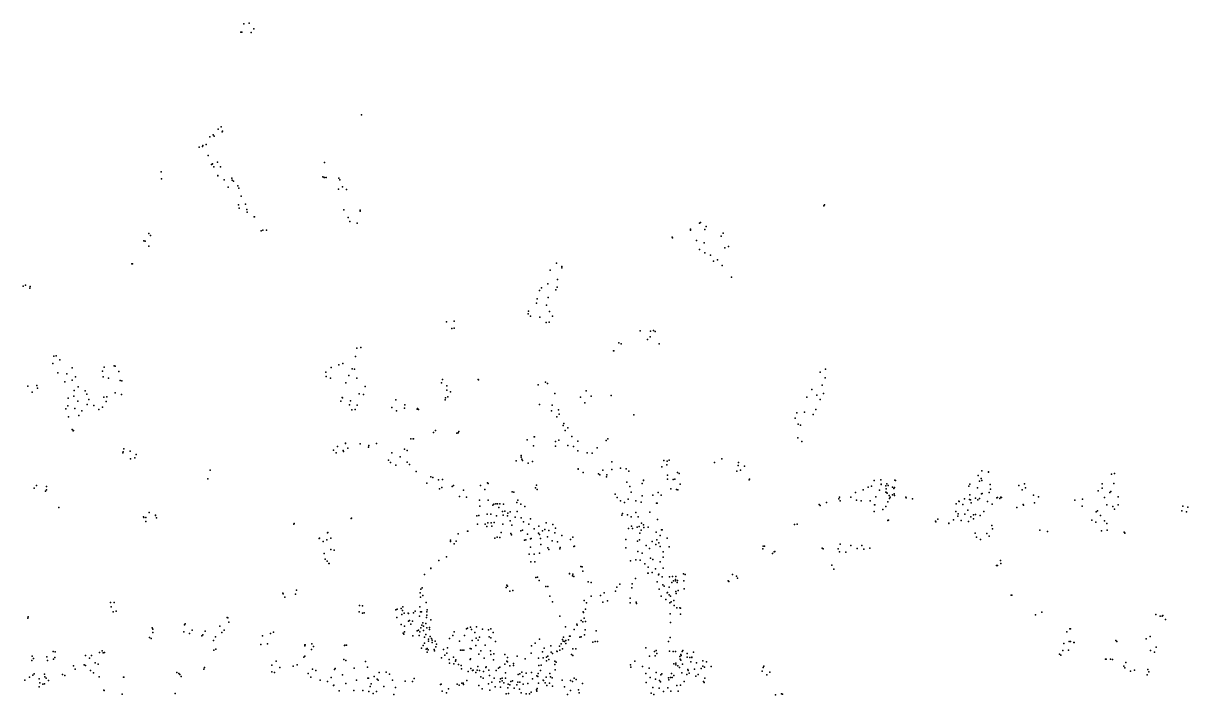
# Model space of a CAD drawing. Header units: millimetres. Extents: x -60275265 to 22802890, y -38578442 to 24337084.
# Drawn here: x -18720378 to -8618378, y -15613304 to -9786304 of the extents above; entities that cross this region are included whole.
import ezdxf

# ---------------------------------------------------------------- set-up
doc = ezdxf.new("R2010")
doc.units = ezdxf.units.MM
doc.header["$MEASUREMENT"] = 0
doc.layers.add('particles', color=7, linetype='Continuous', true_color=0x000000)

msp = doc.modelspace()

# ---------------------------------------------------------------- linework, layer by layer
at = {"layer": 'particles', "color": 93, "true_color": 0x67d435}
for p in [(-16807378, -9791304), (-16759378, -9786304), (-16834378, -9864304), (-16825378, -9862304), (-16744378, -9865304), (-16720378, -9835304), (-15786378, -10580304), (-17029378, -10705304), (-17004378, -10685304), (-17102378, -10772304), (-17074378, -10754304), (-17065378, -10766304), (-16996378, -10729304), (-16992378, -10721304), (-17193378, -10861304), (-17165378, -10855304), (-17161378, -10848304), (-17133378, -10839304), (-17116378, -10933304), (-17081378, -11009304), (-17078378, -11007304), (-17035378, -10990304), (-16107378, -10995304), (-16107378, -10995304), (-17523378, -11076304), (-17086378, -11012304), (-17067378, -11031304), (-17033378, -11109304), (-17032378, -11106304), (-17009378, -11033304), (-17522378, -11135304), (-16976378, -11146304), (-16943378, -11207304), (-16910378, -11130304), (-16907378, -11147304), (-16897378, -11156304), (-16858378, -11197304), (-16122378, -11118304), (-16109378, -11124304), (-16106378, -11124304), (-16093378, -11124304), (-15982378, -11131304), (-15974378, -11144304), (-15973378, -11144304), (-15951378, -11205304), (-16851378, -11216304), (-16830378, -11287304), (-15984378, -11226304), (-15917378, -11228304), (-16852378, -11363304), (-16847378, -11390304), (-16791378, -11356304), (-16782378, -11403304), (-15940378, -11404304), (-15798378, -11409304), (-11776378, -11369304), (-11770378, -11363304), (-16778378, -11425304), (-16716378, -11466304), (-16715378, -11465304), (-15902378, -11472304), (-15888378, -11506304), (-15797378, -11417304), (-12844378, -11514304), (-17630378, -11609304), (-16655378, -11588304), (-16641378, -11581304), (-16609378, -11582304), (-15824378, -11522304), (-12933378, -11573304), (-12933378, -11573304), (-12933378, -11582304), (-12853378, -11522304), (-12806378, -11576304), (-12796378, -11549304), (-12647378, -11607304), (-12647378, -11607304), (-17673378, -11673304), (-17662378, -11677304), (-17616378, -11629304), (-13090378, -11643304), (-13089378, -11647304), (-12880378, -11671304), (-12879378, -11670304), (-12813378, -11690304), (-12666378, -11634304), (-17631378, -11721304), (-12854378, -11749304), (-12808378, -11779304), (-12757378, -11797304), (-12634378, -11735304), (-12603378, -11724304), (-17777378, -11875304), (-17777378, -11875304), (-17772378, -11874304), (-14095378, -11867304), (-14048378, -11898304), (-14047378, -11908304), (-12732378, -11851304), (-12698378, -11839304), (-12657378, -11888304), (-14150378, -11929304), (-14150378, -11930304), (-14085378, -12009304), (-12577378, -11990304), (-18720378, -12067304), (-18701378, -12059304), (-18662378, -12086304), (-18661378, -12069304), (-14243378, -12106304), (-14223378, -12083304), (-14169378, -12046304), (-14101378, -12098304), (-14089378, -12077304), (-14269378, -12216304), (-14263378, -12178304), (-14166378, -12167304), (-14341378, -12308304), (-14338378, -12285304), (-14182378, -12232304), (-14154378, -12288304), (-15047378, -12376304), (-14982378, -12371304), (-14321378, -12329304), (-14238378, -12337304), (-14185378, -12384304), (-14158378, -12379304), (-14130378, -12328304), (-15003378, -12434304), (-14982378, -12432304), (-13369378, -12454304), (-13369378, -12454304), (-13369378, -12456304), (-13282378, -12507304), (-13279378, -12457304), (-13252378, -12453304), (-13237378, -12461304), (-15827378, -12605304), (-15793378, -12600304), (-13553378, -12558304), (-13532378, -12568304), (-13306378, -12530304), (-13203378, -12569304), (-18456378, -12676304), (-18436378, -12671304), (-18404378, -12707304), (-15838378, -12679304), (-13599378, -12630304), (-13597378, -12629304), (-18465378, -12739304), (-18419378, -12819304), (-18343378, -12827304), (-18297378, -12776304), (-18033378, -12806304), (-18019378, -12771304), (-17933378, -12760304), (-17923378, -12761304), (-17892378, -12809304), (-16095378, -12813304), (-16049378, -12773304), (-15983378, -12751304), (-15947378, -12739304), (-15867378, -12786304), (-15847378, -12787304), (-11808378, -12815304), (-11761378, -12787304), (-18602378, -12930304), (-18360378, -12898304), (-18297378, -12883304), (-18266378, -12854304), (-18027378, -12855304), (-17980378, -12867304), (-17880378, -12886304), (-17865378, -12889304), (-16093378, -12850304), (-16055378, -12865304), (-15922378, -12905304), (-15897378, -12843304), (-15826378, -12865304), (-15093378, -12907304), (-15083378, -12878304), (-14775378, -12878304), (-14775378, -12878304), (-14771378, -12879304), (-14254378, -12925304), (-14190378, -12900304), (-14173378, -12913304), (-11789378, -12927304), (-11764378, -12863304), (-18680378, -12936304), (-18644378, -12987304), (-18598378, -12953304), (-18282378, -13021304), (-18279378, -12972304), (-18244378, -12941304), (-18182378, -12975304), (-18168378, -13004304), (-17996378, -13027304), (-17922378, -12994304), (-17868378, -13007304), (-15805378, -13003304), (-15768378, -13009304), (-15754378, -12938304), (-15045378, -12932304), (-15045378, -12970304), (-15038378, -13027304), (-15013378, -12984304), (-14108378, -12998304), (-13885378, -13031304), (-13837378, -12977304), (-13792378, -13022304), (-13619378, -13017304), (-11880378, -12963304), (-11835378, -13013304), (-11779378, -12998304), (-18334378, -13106304), (-18332378, -13039304), (-18274378, -13128304), (-18248378, -13065304), (-18167378, -13094304), (-18152378, -13052304), (-18108378, -13102304), (-18034378, -13118304), (-18021378, -13032304), (-18002378, -13069304), (-15966378, -13064304), (-15953378, -13033304), (-15952378, -13037304), (-15890378, -13096304), (-15882378, -13063304), (-15823378, -13100304), (-15524378, -13120304), (-15488378, -13054304), (-15412378, -13127304), (-15410378, -13096304), (-15299378, -13128304), (-15061378, -13055304), (-15058378, -13037304), (-14241378, -13093304), (-14133378, -13100304), (-13847378, -13080304), (-11923378, -13032304), (-11807378, -13050304), (-18351378, -13133304), (-18329378, -13202304), (-18239378, -13190304), (-18213378, -13150304), (-18065378, -13137304), (-15870378, -13141304), (-15840378, -13139304), (-15483378, -13149304), (-15303378, -13134304), (-15291378, -13139304), (-14137378, -13149304), (-14091378, -13200304), (-14078378, -13140304), (-14070378, -13179304), (-13422378, -13184304), (-12024378, -13212304), (-12010378, -13168304), (-11944378, -13161304), (-11866378, -13181304), (-11844378, -13138304), (-18295378, -13312304), (-18288378, -13323304), (-18284378, -13320304), (-15144378, -13319304), (-14940378, -13330304), (-14036378, -13278304), (-14030378, -13258304), (-14018378, -13320304), (-13995378, -13298304), (-11997378, -13265304), (-11977378, -13273304), (-15926378, -13433304), (-15924378, -13429304), (-15657378, -13434304), (-15359378, -13391304), (-15337378, -13391304), (-15336378, -13391304), (-15162378, -13337304), (-14958378, -13342304), (-14947378, -13341304), (-14348378, -13400304), (-14288378, -13374304), (-14286378, -13376304), (-14102378, -13415304), (-14074378, -13405304), (-13962378, -13373304), (-13909378, -13414304), (-13662378, -13407304), (-13650378, -13393304), (-12001378, -13383304), (-11967378, -13415304), (-17856378, -13514304), (-17854378, -13504304), (-17849378, -13480304), (-17792378, -13498304), (-17742378, -13527304), (-16029378, -13491304), (-16007378, -13513304), (-15994378, -13458304), (-15944378, -13494304), (-15941378, -13502304), (-15904378, -13473304), (-15798378, -13436304), (-15724378, -13464304), (-15721378, -13449304), (-15522378, -13514304), (-15412378, -13483304), (-15391378, -13494304), (-14293378, -13454304), (-14102378, -13455304), (-13995378, -13451304), (-13946378, -13458304), (-13908378, -13496304), (-13828378, -13515304), (-13785378, -13517304), (-13740378, -13471304), (-17790378, -13565304), (-17753378, -13557304), (-15552378, -13577304), (-15535378, -13598304), (-15487378, -13621304), (-15451378, -13548304), (-15390378, -13594304), (-15369378, -13615304), (-14444378, -13584304), (-14402378, -13537304), (-14401378, -13550304), (-14394378, -13568304), (-14388378, -13581304), (-14340378, -13604304), (-14303378, -13590304), (-13615378, -13591304), (-13181378, -13635304), (-13162378, -13580304), (-13138378, -13618304), (-13135378, -13585304), (-13116378, -13577304), (-12724378, -13599304), (-12724378, -13599304), (-12661378, -13567304), (-12519378, -13623304), (-12515378, -13597304), (-12463378, -13630304), (-17100378, -13665304), (-17099378, -13665304), (-15311378, -13676304), (-15184378, -13722304), (-15168378, -13728304), (-13906378, -13652304), (-13906378, -13655304), (-13862378, -13684304), (-13729378, -13697304), (-13719378, -13706304), (-13691378, -13664304), (-13661378, -13722304), (-13656378, -13705304), (-13613378, -13658304), (-13538378, -13647304), (-13491378, -13652304), (-13466378, -13674304), (-13132378, -13707304), (-13045378, -13684304), (-13031378, -13692304), (-12531378, -13672304), (-12497378, -13663304), (-10436378, -13711304), (-10410378, -13737304), (-10403378, -13669304), (-10346378, -13683304), (-10345378, -13678304), (-9279378, -13698304), (-9252378, -13692304), (-18627378, -13821304), (-18606378, -13798304), (-18520378, -13806304), (-18518378, -13835304), (-17119378, -13739304), (-17119378, -13739304), (-15218378, -13777304), (-15118378, -13748304), (-15110378, -13825304), (-15088378, -13815304), (-15084378, -13745304), (-14999378, -13805304), (-14988378, -13798304), (-14902378, -13837304), (-14754378, -13798304), (-14716378, -13832304), (-14693378, -13773304), (-14687378, -13779304), (-14275378, -13819304), (-14268378, -13793304), (-14263378, -13833304), (-13483378, -13767304), (-13458378, -13805304), (-13351378, -13781304), (-13340378, -13755304), (-13339378, -13750304), (-13131378, -13743304), (-13101378, -13826304), (-13082378, -13744304), (-13068378, -13742304), (-13054378, -13831304), (-13041378, -13836304), (-13022378, -13787304), (-12422378, -13749304), (-12419378, -13743304), (-11435378, -13835304), (-11389378, -13811304), (-11360378, -13802304), (-11337378, -13755304), (-11292378, -13839304), (-11279378, -13747304), (-11278378, -13785304), (-11276378, -13790304), (-11236378, -13801304), (-11235378, -13826304), (-11229378, -13782304), (-11218378, -13798304), (-11178378, -13813304), (-11167378, -13823304), (-11163378, -13814304), (-11159378, -13752304), (-11154378, -13754304), (-10517378, -13804304), (-10508378, -13786304), (-10442378, -13819304), (-10425378, -13760304), (-10405378, -13753304), (-10332378, -13789304), (-10329378, -13829304), (-10082378, -13797304), (-10054378, -13836304), (-10035378, -13783304), (-10025378, -13819304), (-9360378, -13821304), (-9359378, -13782304), (-9260378, -13780304), (-18528378, -13847304), (-14936378, -13892304), (-14874378, -13898304), (-14761378, -13925304), (-14688378, -13925304), (-14480378, -13851304), (-14464378, -13856304), (-14464378, -13856304), (-14431378, -13925304), (-13586378, -13873304), (-13569378, -13901304), (-13539378, -13929304), (-13471378, -13916304), (-13447378, -13856304), (-13406378, -13930304), (-13352378, -13888304), (-13257378, -13882304), (-13212378, -13859304), (-13186378, -13880304), (-11646378, -13913304), (-11639378, -13900304), (-11633378, -13929304), (-11541378, -13899304), (-11499378, -13857304), (-11490378, -13926304), (-11451378, -13930304), (-11374378, -13929304), (-11324378, -13897304), (-11237378, -13854304), (-11230378, -13859304), (-11226378, -13865304), (-11221378, -13938304), (-11207378, -13883304), (-11204378, -13909304), (-11199378, -13900304), (-11178378, -13878304), (-11164378, -13870304), (-11163378, -13883304), (-11064378, -13900304), (-11061378, -13904304), (-11007378, -13914304), (-11007378, -13914304), (-10605378, -13934304), (-10602378, -13937304), (-10555378, -13913304), (-10511378, -13918304), (-10507378, -13878304), (-10502378, -13923304), (-10459378, -13906304), (-10440378, -13922304), (-10425378, -13909304), (-10408378, -13869304), (-10400378, -13868304), (-10356378, -13935304), (-10340378, -13857304), (-10273378, -13903304), (-10269378, -13901304), (-10248378, -13910304), (-10240378, -13899304), (-10233378, -13902304), (-9956378, -13881304), (-9912378, -13897304), (-9597378, -13924304), (-9530378, -13916304), (-9396378, -13845304), (-9339378, -13901304), (-9295378, -13859304), (-9284378, -13850304), (-9220378, -13895304), (-18413378, -13987304), (-17629378, -14033304), (-14758378, -13978304), (-14647378, -13969304), (-14639378, -13960304), (-14620378, -13955304), (-14606378, -13957304), (-14593378, -13987304), (-14585378, -13957304), (-14562378, -14022304), (-14555378, -13960304), (-14542378, -14019304), (-14516378, -14037304), (-14496378, -14026304), (-14438378, -13945304), (-14435378, -14022304), (-14403378, -13959304), (-14369378, -13979304), (-13521378, -14040304), (-13505378, -13945304), (-13406378, -14032304), (-13361378, -13941304), (-13283378, -14030304), (-13227378, -13950304), (-13222378, -13950304), (-11814378, -13961304), (-11808378, -13972304), (-11752378, -13945304), (-11338378, -14022304), (-11334378, -13964304), (-11332378, -13964304), (-11263378, -14007304), (-11238378, -13979304), (-10630378, -14023304), (-10626378, -13955304), (-10569378, -13961304), (-10527378, -14010304), (-10498378, -13948304), (-10386378, -14024304), (-10315378, -13960304), (-10100378, -13988304), (-10046378, -13962304), (-10042378, -13967304), (-9946378, -13947304), (-9535378, -13978304), (-9412378, -14026304), (-9401378, -14017304), (-9320378, -13964304), (-9268378, -13980304), (-9254378, -14004304), (-9221378, -13966304), (-8668378, -14018304), (-8659378, -13976304), (-8628378, -14026304), (-8618378, -13984304), (-17677378, -14069304), (-17674378, -14074304), (-17658378, -14075304), (-17656378, -14111304), (-17574378, -14056304), (-17574378, -14057304), (-17563378, -14079304), (-16374378, -14133304), (-16370378, -14128304), (-15876378, -14085304), (-15874378, -14082304), (-14785378, -14061304), (-14780378, -14134304), (-14768378, -14058304), (-14714378, -14132304), (-14695378, -14045304), (-14689378, -14121304), (-14665378, -14045304), (-14661378, -14122304), (-14634378, -14117304), (-14614378, -14060304), (-14560378, -14133304), (-14556378, -14054304), (-14520378, -14060304), (-14496378, -14104304), (-14483378, -14141304), (-14452378, -14071304), (-14402378, -14077304), (-14380378, -14112304), (-14333378, -14132304), (-14320378, -14088304), (-14184378, -14122304), (-14127378, -14135304), (-13528378, -14055304), (-13479378, -14052304), (-13445378, -14069304), (-13386378, -14070304), (-13357378, -14124304), (-13338378, -14140304), (-13217378, -14093304), (-12029378, -14135304), (-12029378, -14135304), (-12005378, -14133304), (-11221378, -14101304), (-11216378, -14098304), (-11215378, -14097304), (-10807378, -14106304), (-10802378, -14112304), (-10786378, -14089304), (-10691378, -14126304), (-10690378, -14124304), (-10650378, -14095304), (-10613378, -14063304), (-10608378, -14043304), (-10584378, -14100304), (-10551378, -14046304), (-10520378, -14109304), (-10500378, -14070304), (-10476378, -14052304), (-10476378, -14087304), (-10460378, -14048304), (-10418378, -14058304), (-9449378, -14099304), (-9415378, -14115304), (-9374378, -14057304), (-9341378, -14105304), (-9320378, -14126304), (-16080378, -14207304), (-16079378, -14205304), (-14947378, -14216304), (-14865378, -14195304), (-14864378, -14194304), (-14699378, -14153304), (-14654378, -14151304), (-14575378, -14206304), (-14491378, -14215304), (-14484378, -14226304), (-14403378, -14191304), (-14389378, -14185304), (-14345378, -14221304), (-14289378, -14173304), (-14250378, -14211304), (-14247378, -14151304), (-14241378, -14222304), (-14217378, -14190304), (-14195378, -14180304), (-14161378, -14188304), (-14110378, -14207304), (-14102378, -14167304), (-14048378, -14231304), (-13469378, -14170304), (-13444378, -14150304), (-13435378, -14171304), (-13394378, -14159304), (-13377378, -14154304), (-13372378, -14211304), (-13359378, -14185304), (-13335378, -14161304), (-13298378, -14159304), (-13228378, -14203304), (-13194378, -14231304), (-13184378, -14183304), (-13177378, -14183304), (-10462378, -14211304), (-10361378, -14213304), (-10340378, -14238304), (-10316378, -14144304), (-10312378, -14173304), (-9902378, -14185304), (-9902378, -14185304), (-9833378, -14196304), (-9367378, -14190304), (-9316378, -14186304), (-9168378, -14201304), (-9165378, -14206304), (-9163378, -14212304), (-16154378, -14256304), (-16149378, -14254304), (-16117378, -14284304), (-16088378, -14268304), (-16052378, -14254304), (-15015378, -14273304), (-15013378, -14283304), (-14982378, -14305304), (-14965378, -14279304), (-14628378, -14253304), (-14608378, -14246304), (-14586378, -14249304), (-14373378, -14273304), (-14359378, -14269304), (-14321378, -14261304), (-14319378, -14333304), (-14315378, -14258304), (-14234378, -14257304), (-14229378, -14310304), (-14171378, -14244304), (-14170378, -14338304), (-14132378, -14278304), (-14085378, -14286304), (-14062378, -14335304), (-13972378, -14265304), (-13951378, -14245304), (-13944378, -14328304), (-13938378, -14324304), (-13493378, -14337304), (-13492378, -14267304), (-13391378, -14281304), (-13374378, -14269304), (-13315378, -14318304), (-13263378, -14282304), (-13233378, -14308304), (-13223378, -14270304), (-13205378, -14295304), (-13194378, -14328304), (-13133378, -14253304), (-13117378, -14330304), (-12302378, -14324304), (-12290378, -14325304), (-11790378, -14341304), (-11633378, -14307304), (-11540378, -14319304), (-11486378, -14344304), (-11445378, -14317304), (-11375378, -14340304), (-10450378, -14245304), (-10417378, -14266304), (-16111378, -14386304), (-16102378, -14438304), (-16051378, -14352304), (-16024378, -14359304), (-15048378, -14416304), (-14331378, -14392304), (-14288378, -14393304), (-14243378, -14384304), (-14161378, -14353304), (-14064378, -14346304), (-13406378, -14442304), (-13388378, -14370304), (-13352378, -14385304), (-13287378, -14345304), (-13280378, -14427304), (-13259378, -14439304), (-13170378, -14372304), (-13168378, -14419304), (-12305378, -14347304), (-12221378, -14386304), (-12205378, -14374304), (-12199378, -14370304), (-11780378, -14348304), (-11651378, -14346304), (-11638378, -14372304), (-11583378, -14377304), (-11429378, -14351304), (-16083378, -14454304), (-16068378, -14474304), (-16067378, -14474304), (-15183378, -14516304), (-15183378, -14517304), (-15115378, -14448304), (-14317378, -14459304), (-14281378, -14461304), (-13883378, -14499304), (-13870378, -14504304), (-13865378, -14541304), (-13452378, -14450304), (-13368378, -14446304), (-13329378, -14477304), (-13300378, -14505304), (-13234378, -14520304), (-13194378, -14460304), (-13170378, -14515304), (-13169378, -14514304), (-11704378, -14490304), (-11688378, -14524304), (-10277378, -14491304), (-10268378, -14491304), (-10241378, -14449304), (-10238378, -14473304), (-15240378, -14571304), (-14272378, -14595304), (-14258378, -14593304), (-14244378, -14622304), (-13981378, -14560304), (-13980378, -14564304), (-13955378, -14581304), (-13953378, -14566304), (-13945378, -14587304), (-13819378, -14632304), (-13792378, -14640304), (-13410378, -14605304), (-13301378, -14557304), (-13299378, -14559304), (-13263378, -14551304), (-13221378, -14634304), (-13209378, -14573304), (-13207378, -14567304), (-13176378, -14591304), (-13114378, -14589304), (-13094378, -14639304), (-13089378, -14587304), (-13079378, -14624304), (-13063378, -14613304), (-13063378, -14625304), (-13059378, -14588304), (-13047378, -14639304), (-13044378, -14622304), (-12992378, -14564304), (-12990378, -14624304), (-12977378, -14569304), (-12604378, -14625304), (-12599378, -14631304), (-12567378, -14569304), (-12532378, -14584304), (-12525378, -14601304), (-16468378, -14732304), (-16465378, -14738304), (-16357378, -14739304), (-16351378, -14707304), (-15278378, -14729304), (-15271378, -14697304), (-15259378, -14686304), (-14532378, -14683304), (-14526378, -14662304), (-14520378, -14670304), (-14499378, -14714304), (-14474378, -14709304), (-14187378, -14674304), (-14170378, -14673304), (-13680378, -14730304), (-13583378, -14714304), (-13572378, -14681304), (-13546378, -14655304), (-13441378, -14686304), (-13438378, -14651304), (-13203378, -14697304), (-13171378, -14658304), (-13159378, -14671304), (-13134378, -14729304), (-13132378, -14727304), (-13118378, -14679304), (-13118378, -14746304), (-13060378, -14716304), (-13057378, -14735304), (-13039378, -14708304), (-12987378, -14694304), (-17964378, -14812304), (-17932378, -14814304), (-16451378, -14765304), (-15802378, -14838304), (-15776378, -14842304), (-15279378, -14849304), (-15274378, -14767304), (-15255378, -14753304), (-15226378, -14814304), (-14152378, -14759304), (-14129378, -14807304), (-13854378, -14796304), (-13834378, -14815304), (-13794378, -14759304), (-13711378, -14751304), (-13691378, -14811304), (-13653378, -14797304), (-13456378, -14775304), (-13455378, -14816304), (-13403378, -14810304), (-13401378, -14822304), (-13185378, -14759304), (-13145378, -14788304), (-13111378, -14816304), (-13105378, -14758304), (-13100378, -14807304), (-13077378, -14795304), (-13074378, -14839304), (-10150378, -14749304), (-10144378, -14750304), (-18682378, -14949304), (-18678378, -14937304), (-18678378, -14937304), (-17958378, -14851304), (-17939378, -14894304), (-17914378, -14887304), (-16952378, -14944304), (-16946378, -14945304), (-15807378, -14894304), (-15778378, -14906304), (-15764378, -14903304), (-15488378, -14877304), (-15479378, -14943304), (-15475378, -14870304), (-15441378, -14866304), (-15435378, -14918304), (-15431378, -14882304), (-15428378, -14851304), (-15417378, -14905304), (-15380378, -14906304), (-15378378, -14907304), (-15335378, -14901304), (-15320378, -14888304), (-15284378, -14931304), (-15273378, -14895304), (-15264378, -14894304), (-15222378, -14942304), (-15219378, -14894304), (-15218378, -14922304), (-15215378, -14876304), (-14066378, -14931304), (-13864378, -14893304), (-13860378, -14899304), (-13854378, -14950304), (-13843378, -14870304), (-13109378, -14911304), (-13050378, -14860304), (-13024378, -14860304), (-13019378, -14863304), (-13019378, -14863304), (-13019378, -14914304), (-13017378, -14914304), (-9938378, -14920304), (-9883378, -14897304), (-8894378, -14916304), (-8857378, -14931304), (-8841378, -14930304), (-8833378, -14926304), (-17603378, -15032304), (-17595378, -15043304), (-17320378, -15007304), (-17315378, -14999304), (-17015378, -15019304), (-16936378, -14982304), (-15441378, -15003304), (-15413378, -15018304), (-15378378, -14974304), (-15369378, -14970304), (-15358378, -15000304), (-15342378, -14974304), (-15271378, -15032304), (-15263378, -15009304), (-15255378, -14990304), (-15247378, -15017304), (-15229378, -14995304), (-15218378, -15033304), (-15195378, -15031304), (-15195378, -15046304), (-15184378, -14962304), (-14875378, -15042304), (-14865378, -15036304), (-14841378, -15026304), (-14831378, -15047304), (-14789378, -15025304), (-14736378, -15043304), (-14683378, -15051304), (-14664378, -15042304), (-14015378, -15023304), (-13941378, -15046304), (-13917378, -15002304), (-13914378, -15008304), (-13880378, -14969304), (-13865378, -14981304), (-13844378, -15050304), (-13843378, -14979304), (-13105378, -14985304), (-9642378, -15041304), (-9635378, -15041304), (-8812378, -14959304), (-17626378, -15117304), (-17610378, -15125304), (-17596378, -15074304), (-17327378, -15068304), (-17277378, -15083304), (-17255378, -15052304), (-17171378, -15102304), (-17161378, -15092304), (-17143378, -15061304), (-17069378, -15142304), (-17052378, -15112304), (-16997378, -15074304), (-16976378, -15054304), (-16646378, -15103304), (-16574378, -15082304), (-16550378, -15071304), (-16550378, -15071304), (-15423378, -15079304), (-15420378, -15088304), (-15412378, -15066304), (-15341378, -15101304), (-15304378, -15060304), (-15290378, -15054304), (-15285378, -15100304), (-15279378, -15066304), (-15247378, -15055304), (-15240378, -15113304), (-15227378, -15091304), (-15206378, -15149304), (-15205378, -15132304), (-15190378, -15107304), (-15179378, -15124304), (-15172378, -15139304), (-15146378, -15149304), (-15022378, -15124304), (-14994378, -15099304), (-14983378, -15067304), (-14937378, -15147304), (-14892378, -15100304), (-14826378, -15142304), (-14804378, -15073304), (-14792378, -15122304), (-14773378, -15140304), (-14762378, -15113304), (-14679378, -15111304), (-14664378, -15118304), (-14643378, -15074304), (-14622378, -15152304), (-14242378, -15131304), (-14043378, -15133304), (-14036378, -15148304), (-14034378, -15114304), (-14024378, -15150304), (-14014378, -15142304), (-13990378, -15137304), (-13980378, -15104304), (-13975378, -15104304), (-13893378, -15114304), (-13880378, -15110304), (-13850378, -15092304), (-13760378, -15152304), (-13749378, -15060304), (-13737378, -15150304), (-13121378, -15150304), (-13107378, -15117304), (-9667378, -15067304), (-9647378, -15151304), (-9647378, -15151304), (-9636378, -15151304), (-9243378, -15142304), (-9243378, -15142304), (-9234378, -15150304), (-8977378, -15128304), (-8944378, -15109304), (-18460378, -15238304), (-18443378, -15242304), (-18060378, -15246304), (-18037378, -15232304), (-18026378, -15249304), (-18016378, -15248304), (-17066378, -15227304), (-17050378, -15217304), (-16658378, -15176304), (-16601378, -15171304), (-16278378, -15189304), (-16276378, -15180304), (-16275378, -15181304), (-16220378, -15222304), (-16216378, -15171304), (-16203378, -15194304), (-15932378, -15187304), (-15929378, -15182304), (-15916378, -15184304), (-15265378, -15210304), (-15252378, -15187304), (-15239378, -15167304), (-15226378, -15217304), (-15217378, -15244304), (-15215378, -15211304), (-15208378, -15223304), (-15173378, -15159304), (-15155378, -15222304), (-15153378, -15231304), (-15140378, -15198304), (-15134378, -15173304), (-15075378, -15222304), (-15045378, -15252304), (-15040378, -15205304), (-14928378, -15225304), (-14913378, -15226304), (-14898378, -15227304), (-14843378, -15212304), (-14835378, -15215304), (-14795378, -15185304), (-14750378, -15232304), (-14714378, -15182304), (-14667378, -15231304), (-14314378, -15251304), (-14312378, -15188304), (-14279378, -15166304), (-14215378, -15241304), (-14200378, -15209304), (-14144378, -15190304), (-14140378, -15245304), (-14091378, -15234304), (-14088378, -15237304), (-14087378, -15239304), (-14067378, -15192304), (-14066378, -15227304), (-14054378, -15171304), (-14043378, -15215304), (-14012378, -15168304), (-13953378, -15216304), (-13927378, -15215304), (-13780378, -15158304), (-13320378, -15206304), (-13318378, -15205304), (-13244378, -15237304), (-13230378, -15229304), (-13113378, -15236304), (-13082378, -15238304), (-13063378, -15238304), (-13003378, -15239304), (-12998378, -15230304), (-12905378, -15243304), (-12905378, -15243304), (-9702378, -15230304), (-9694378, -15169304), (-9653378, -15226304), (-9607378, -15160304), (-9603378, -15159304), (-8941378, -15230304), (-8907378, -15243304), (-8892378, -15199304), (-18647378, -15316304), (-18643378, -15277304), (-18632378, -15300304), (-18515378, -15285304), (-18509378, -15315304), (-18459378, -15305304), (-18445378, -15291304), (-18193378, -15353304), (-18181378, -15273304), (-18146378, -15295304), (-18128378, -15272304), (-18095378, -15336304), (-18071378, -15348304), (-16527378, -15321304), (-16285378, -15286304), (-16285378, -15286304), (-16278378, -15279304), (-15939378, -15306304), (-15922378, -15315304), (-15751378, -15324304), (-15091378, -15292304), (-15063378, -15269304), (-15024378, -15306304), (-15023378, -15339304), (-14987378, -15287304), (-14986378, -15344304), (-14969378, -15323304), (-14966378, -15309304), (-14944378, -15350304), (-14844378, -15308304), (-14840378, -15303304), (-14769378, -15262304), (-14721378, -15295304), (-14664378, -15265304), (-14640378, -15311304), (-14639378, -15258304), (-14541378, -15264304), (-14541378, -15348304), (-14525378, -15323304), (-14519378, -15289304), (-14518378, -15329304), (-14467378, -15343304), (-14434378, -15277304), (-14366378, -15301304), (-14251378, -15295304), (-14209378, -15293304), (-14182378, -15320304), (-14180378, -15288304), (-14170378, -15279304), (-14162378, -15307304), (-14130378, -15256304), (-14109378, -15351304), (-14108378, -15323304), (-14096378, -15331304), (-13965378, -15264304), (-13952378, -15274304), (-13415378, -15321304), (-13288378, -15278304), (-13238378, -15276304), (-13225378, -15254304), (-13076378, -15345304), (-13060378, -15353304), (-13058378, -15339304), (-13023378, -15280304), (-13020378, -15304304), (-13015378, -15264304), (-13014378, -15314304), (-13013378, -15272304), (-13000378, -15348304), (-12960378, -15256304), (-12960378, -15287304), (-12938378, -15290304), (-12930378, -15329304), (-12921378, -15288304), (-12920378, -15290304), (-12879378, -15335304), (-12826378, -15319304), (-12792378, -15327304), (-9731378, -15260304), (-9720378, -15269304), (-9330378, -15305304), (-9326378, -15305304), (-9288378, -15305304), (-9270378, -15307304), (-9154378, -15333304), (-18637378, -15443304), (-18625378, -15431304), (-18537378, -15435304), (-18379378, -15438304), (-18360378, -15446304), (-18284378, -15362304), (-18269378, -15390304), (-18180378, -15360304), (-18136378, -15403304), (-18112378, -15422304), (-17388378, -15419304), (-17370378, -15430304), (-17361378, -15438304), (-17349378, -15455304), (-17155378, -15391304), (-17155378, -15391304), (-17147378, -15376304), (-16565378, -15357304), (-16563378, -15414304), (-16542378, -15420304), (-16495378, -15376304), (-16378378, -15365304), (-16344378, -15355304), (-16248378, -15430304), (-16211378, -15391304), (-16181378, -15402304), (-16019378, -15393304), (-16014378, -15386304), (-15951378, -15440304), (-15850378, -15384304), (-15734378, -15373304), (-15633378, -15420304), (-15573378, -15418304), (-15543378, -15435304), (-14922378, -15359304), (-14917378, -15389304), (-14861378, -15412304), (-14838378, -15385304), (-14822378, -15403304), (-14818378, -15399304), (-14794378, -15421304), (-14783378, -15400304), (-14778378, -15369304), (-14763378, -15402304), (-14727378, -15412304), (-14706378, -15378304), (-14703378, -15371304), (-14680378, -15401304), (-14675378, -15446304), (-14617378, -15403304), (-14597378, -15382304), (-14587378, -15375304), (-14536378, -15423304), (-14500378, -15363304), (-14466378, -15360304), (-14426378, -15438304), (-14412378, -15433304), (-14394378, -15418304), (-14387378, -15455304), (-14356378, -15425304), (-14311378, -15420304), (-14265378, -15450304), (-14252378, -15428304), (-14248378, -15360304), (-14232378, -15403304), (-14226378, -15356304), (-14153378, -15430304), (-14107378, -15398304), (-13452378, -15355304), (-13450378, -15373304), (-13347378, -15367304), (-13319378, -15428304), (-13291378, -15383304), (-13228378, -15419304), (-13188378, -15441304), (-13179378, -15433304), (-13096378, -15428304), (-13076378, -15445304), (-13042378, -15363304), (-13027378, -15376304), (-13007378, -15423304), (-12964378, -15438304), (-12956378, -15395304), (-12953378, -15404304), (-12944378, -15425304), (-12897378, -15390304), (-12885378, -15451304), (-12866378, -15438304), (-12838378, -15386304), (-12825378, -15364304), (-12811378, -15373304), (-12752378, -15368304), (-12310378, -15409304), (-12302378, -15378304), (-12295378, -15365304), (-12269378, -15440304), (-12243378, -15416304), (-9173378, -15364304), (-9163378, -15379304), (-9115378, -15410304), (-9081378, -15399304), (-8971378, -15440304), (-8963378, -15394304), (-8955378, -15413304), (-18706378, -15488304), (-18667378, -15460304), (-18583378, -15474304), (-18581378, -15545304), (-18576378, -15510304), (-18549378, -15520304), (-18536378, -15518304), (-18534378, -15458304), (-18521378, -15470304), (-18502378, -15491304), (-18062378, -15458304), (-17850378, -15462304), (-17849378, -15462304), (-16226378, -15461304), (-16145378, -15488304), (-16082378, -15499304), (-16050378, -15463304), (-16028378, -15534304), (-16026378, -15530304), (-15923378, -15515304), (-15828378, -15487304), (-15731378, -15470304), (-15726378, -15469304), (-15711378, -15542304), (-15702378, -15519304), (-15676378, -15456304), (-15650378, -15477304), (-15642378, -15487304), (-15591378, -15542304), (-15518378, -15486304), (-15492378, -15550304), (-15408378, -15494304), (-15342378, -15498304), (-15330378, -15471304), (-15101378, -15523304), (-15095378, -15522304), (-14957378, -15521304), (-14939378, -15531304), (-14916378, -15512304), (-14904378, -15514304), (-14900378, -15523304), (-14872378, -15491304), (-14767378, -15534304), (-14751378, -15458304), (-14731378, -15470304), (-14684378, -15518304), (-14655378, -15503304), (-14634378, -15468304), (-14626378, -15545304), (-14586378, -15500304), (-14581378, -15547304), (-14579378, -15476304), (-14565378, -15468304), (-14565378, -15493304), (-14552378, -15510304), (-14536378, -15469304), (-14517378, -15554304), (-14514378, -15521304), (-14499378, -15528304), (-14489378, -15499304), (-14476378, -15493304), (-14462378, -15556304), (-14437378, -15528304), (-14431378, -15503304), (-14412378, -15503304), (-14382378, -15520304), (-14344378, -15517304), (-14302378, -15475304), (-14257378, -15456304), (-14250378, -15512304), (-14209378, -15486304), (-14207378, -15491304), (-14193378, -15509304), (-14184378, -15462304), (-14177378, -15534304), (-14156378, -15513304), (-14145378, -15457304), (-14133378, -15467304), (-14129378, -15538304), (-14044378, -15488304), (-14025378, -15545304), (-13974378, -15489304), (-13955378, -15499304), (-13940378, -15470304), (-13924378, -15482304), (-13869378, -15516304), (-13317378, -15506304), (-13281378, -15464304), (-13259378, -15551304), (-13234378, -15478304), (-13201378, -15489304), (-13191378, -15502304), (-13129378, -15552304), (-13123378, -15467304), (-13120378, -15485304), (-13104378, -15465304), (-13092378, -15463304), (-13049378, -15532304), (-13019378, -15529304), (-12986378, -15497304), (-12819378, -15499304), (-12813378, -15508304), (-12806378, -15468304), (-18021378, -15574304), (-18019378, -15577304), (-17862378, -15607304), (-17401378, -15603304), (-15981378, -15579304), (-15851378, -15576304), (-15773378, -15575304), (-15723378, -15586304), (-15686378, -15603304), (-15655378, -15586304), (-15504378, -15610304), (-15086378, -15581304), (-15048378, -15598304), (-15030378, -15561304), (-14738378, -15562304), (-14672378, -15573304), (-14531378, -15606304), (-14510378, -15603304), (-14415378, -15565304), (-14401378, -15598304), (-14356378, -15606304), (-14327378, -15604304), (-14315378, -15591304), (-14267378, -15570304), (-14264378, -15583304), (-14261378, -15559304), (-13998378, -15611304), (-13972378, -15575304), (-13904378, -15572304), (-13898378, -15598304), (-13272378, -15599304), (-13249378, -15612304), (-13203378, -15557304), (-13165378, -15586304), (-13101378, -15581304), (-13039378, -15583304), (-12193378, -15613304), (-12141378, -15604304), (-12134378, -15609304)]:
    msp.add_point(p, dxfattribs=at)

doc.saveas('drawing.dxf')
